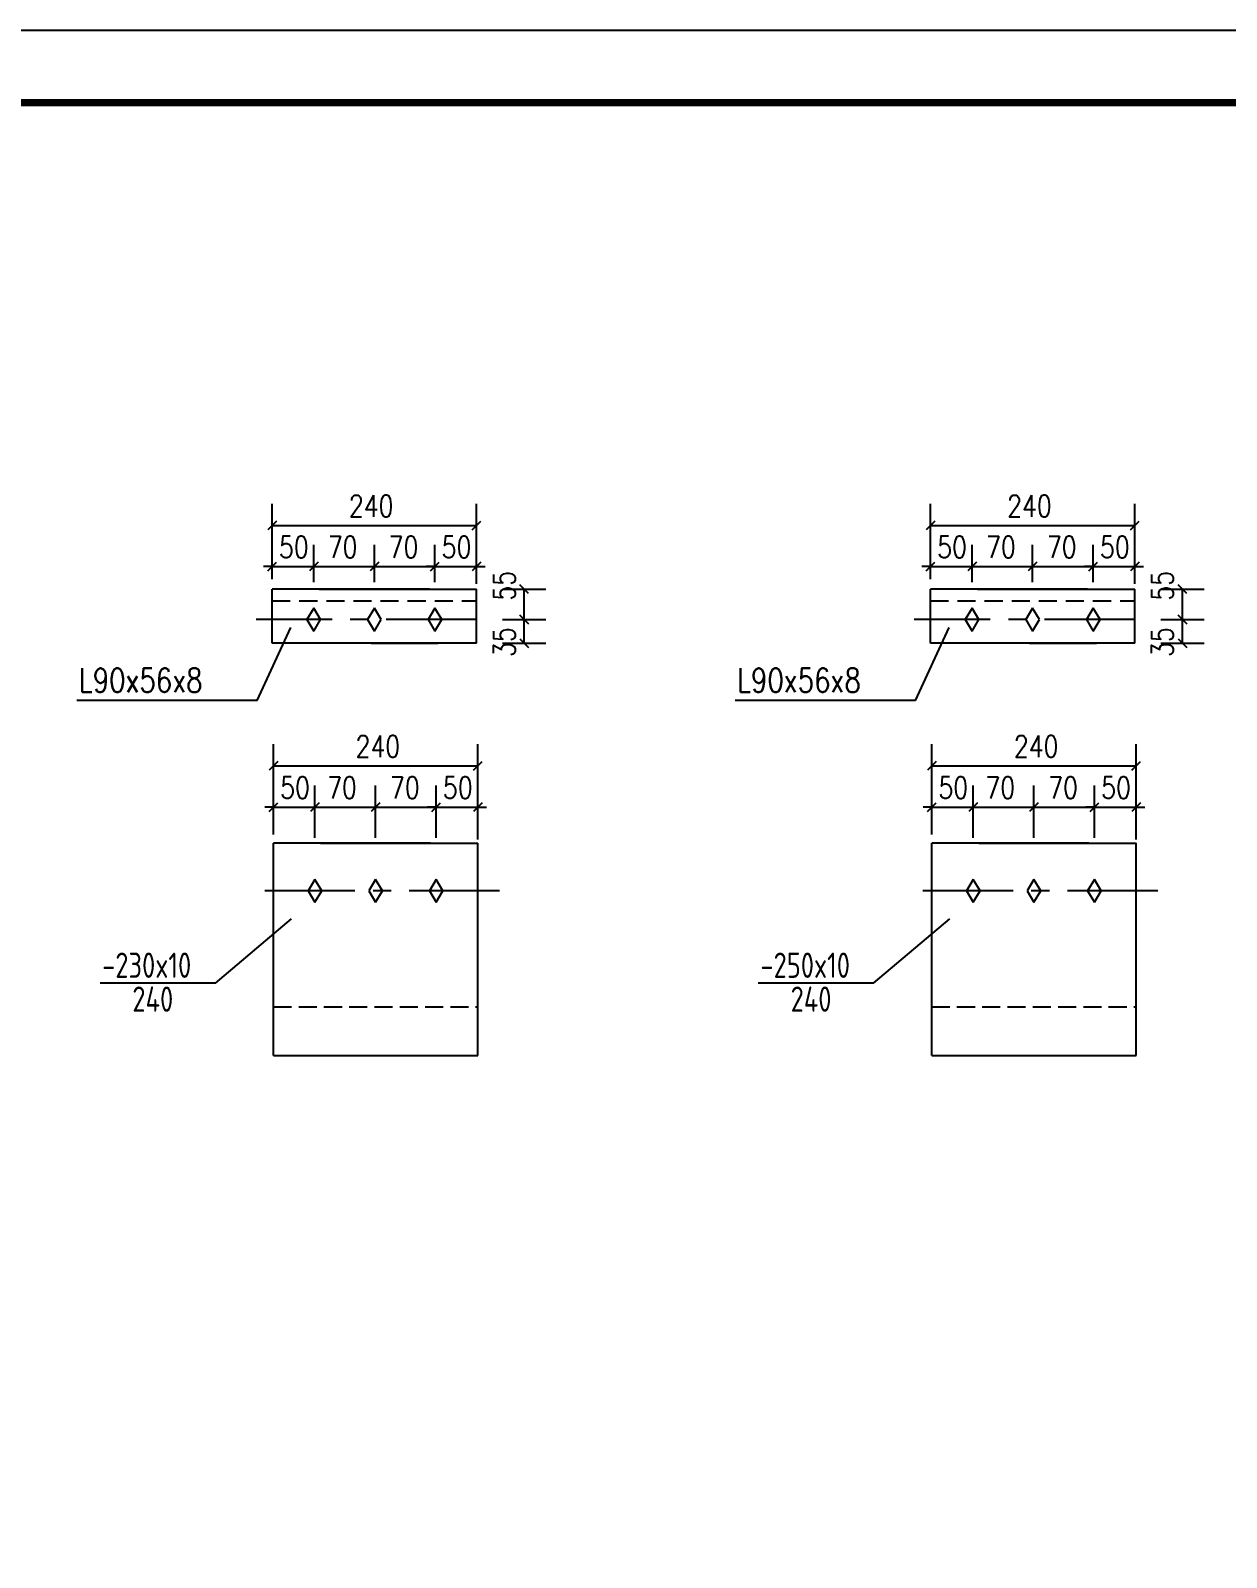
# Model space of a CAD drawing. Extents: x 69728788 to 150163257, y 20675998 to 43663798.
# Drawn here: x 75100083 to 75116641, y 20740226 to 20761368 of the extents above; entities that cross this region are included whole.
import ezdxf

# ---------------------------------------------------------------- set-up
doc = ezdxf.new("R2010")
doc.units = 0
doc.header["$LTSCALE"] = 1000
doc.header["$MEASUREMENT"] = 0
for name, pattern in [('CENTER', [2, 1.25, -0.25, 0.25, -0.25]), ('DASH', [0.35, 0.25, -0.1]), ('DASHED', [0.75, 0.5, -0.25])]:
    doc.linetypes.add(name, pattern=pattern)
doc.layers.get('0').update_dxf_attribs({"linetype": 'CONTINUOUS'})
for name, color, linetype in [('3T_BAR', 7, 'CONTINUOUS'), ('AXIS', 3, 'CONTINUOUS'), ('C', 6, 'CENTER'), ('D', 4, 'CONTINUOUS'), ('PUB_TEXT', 7, 'CONTINUOUS'), ('PUB_TITLE', 4, 'CONTINUOUS')]:
    doc.layers.add(name, color=color, linetype=linetype)
doc.styles.add('DIM_FONT', font='SIMPLEX.shx', dxfattribs={"width": 0.8})
doc.styles.add('ROMANS', font='romans.shx', dxfattribs={"width": 0.75, "height": 300, "bigfont": 'hztxt.shx'})
doc.styles.add('TSSD_Rein', font='atssdeng.shx', dxfattribs={"width": 0.7, "bigfont": 'atssdchn.shx'})

msp = doc.modelspace()

# ---------------------------------------------------------------- linework, layer by layer
at = {"color": 0, "linetype": 'ByBlock'}
for p, q in [((75103488.6, 20754574.9), (75103368.6, 20754454.9)), ((75106197.3, 20754454.9), (75106317.3, 20754574.9)), ((75112602.7, 20754574.9), (75112482.7, 20754454.9)), ((75115311.4, 20754454.9), (75115431.4, 20754574.9)), ((75103368.6, 20753885.6), (75103488.6, 20754005.6)), ((75104064.1, 20754005.6), (75103944.1, 20753885.6)), ((75104064.1, 20754005.6), (75103944.1, 20753885.6)), ((75104902.9, 20754005.6), (75104782.9, 20753885.6)), ((75104902.9, 20754005.6), (75104782.9, 20753885.6)), ((75105621.8, 20753885.6), (75105741.8, 20754005.6)), ((75105621.8, 20753885.6), (75105741.8, 20754005.6)), ((75106317.3, 20754005.6), (75106197.3, 20753885.6)), ((75112482.7, 20753885.6), (75112602.7, 20754005.6)), ((75113178.2, 20754005.6), (75113058.2, 20753885.6)), ((75113178.2, 20754005.6), (75113058.2, 20753885.6)), ((75114017.1, 20754005.6), (75113897.1, 20753885.6)), ((75114017.1, 20754005.6), (75113897.1, 20753885.6)), ((75114735.9, 20753885.6), (75114855.9, 20754005.6)), ((75114735.9, 20753885.6), (75114855.9, 20754005.6)), ((75115431.4, 20754005.6), (75115311.4, 20753885.6)), ((75106977.2, 20753572.3), (75106857.2, 20753692.3)), ((75116091.4, 20753572.3), (75115971.4, 20753692.3)), ((75106857.2, 20753271.7), (75106977.2, 20753151.7)), ((75106977.7, 20753151.7), (75106857.7, 20753271.7)), ((75115971.4, 20753271.7), (75116091.4, 20753151.7)), ((75116091.9, 20753151.7), (75115971.9, 20753271.7)), ((75106857.7, 20752948.1), (75106977.7, 20752828.1)), ((75115971.9, 20752948.1), (75116091.9, 20752828.1)), ((75103505.6, 20751245.6), (75103385.6, 20751125.6)), ((75106214.3, 20751125.6), (75106334.3, 20751245.6)), ((75112619.7, 20751245.6), (75112499.7, 20751125.6)), ((75115328.5, 20751125.6), (75115448.5, 20751245.6)), ((75103385.6, 20750556.4), (75103505.6, 20750676.4)), ((75104081.1, 20750676.4), (75103961.1, 20750556.4)), ((75104081.1, 20750676.4), (75103961.1, 20750556.4)), ((75104920, 20750676.4), (75104800, 20750556.4)), ((75104920, 20750676.4), (75104800, 20750556.4)), ((75105638.8, 20750556.4), (75105758.8, 20750676.4)), ((75105638.8, 20750556.4), (75105758.8, 20750676.4)), ((75106334.3, 20750676.4), (75106214.3, 20750556.4)), ((75112499.7, 20750556.4), (75112619.7, 20750676.4)), ((75113195.3, 20750676.4), (75113075.3, 20750556.4)), ((75113195.3, 20750676.4), (75113075.3, 20750556.4)), ((75114034.1, 20750676.4), (75113914.1, 20750556.4)), ((75114034.1, 20750676.4), (75113914.1, 20750556.4)), ((75114752.9, 20750556.4), (75114872.9, 20750676.4)), ((75114752.9, 20750556.4), (75114872.9, 20750676.4)), ((75115448.5, 20750676.4), (75115328.5, 20750556.4))]:
    msp.add_line(p, q, dxfattribs=at)
for p, q in [((75105604.8, 20753632.3), (75103428.6, 20753632.3)), ((75103428.6, 20752888.1), (75103428.6, 20753632.3)), ((75104081.1, 20753632.3), (75106257.3, 20753632.3)), ((75106257.3, 20752888.1), (75106257.3, 20753632.3)), ((75114718.9, 20753632.3), (75112542.7, 20753632.3)), ((75112542.7, 20752888.1), (75112542.7, 20753632.3)), ((75113195.2, 20753632.3), (75115371.4, 20753632.3)), ((75115371.4, 20752888.1), (75115371.4, 20753632.3)), ((75104004.1, 20753369.2), (75103909.6, 20753211.7)), ((75104098.6, 20753211.7), (75104004.1, 20753369.2)), ((75104842.9, 20753369.2), (75104748.4, 20753211.7)), ((75104937.4, 20753211.7), (75104842.9, 20753369.2)), ((75105681.8, 20753369.2), (75105587.3, 20753211.7)), ((75105776.3, 20753211.7), (75105681.8, 20753369.2)), ((75113118.2, 20753369.2), (75113023.7, 20753211.7)), ((75113212.7, 20753211.7), (75113118.2, 20753369.2)), ((75113957.1, 20753369.2), (75113862.6, 20753211.7)), ((75114051.6, 20753211.7), (75113957.1, 20753369.2)), ((75114795.9, 20753369.2), (75114701.4, 20753211.7)), ((75114890.4, 20753211.7), (75114795.9, 20753369.2)), ((75103909.6, 20753211.7), (75104004.1, 20753054.2)), ((75104004.1, 20753054.2), (75104098.6, 20753211.7)), ((75104748.4, 20753211.7), (75104842.9, 20753054.2)), ((75104842.9, 20753054.2), (75104937.4, 20753211.7)), ((75105587.3, 20753211.7), (75105681.8, 20753054.2)), ((75105681.8, 20753211.7), (75105681.8, 20753211.7)), ((75105681.8, 20753054.2), (75105776.3, 20753211.7)), ((75113023.7, 20753211.7), (75113118.2, 20753054.2)), ((75113118.2, 20753054.2), (75113212.7, 20753211.7)), ((75113862.6, 20753211.7), (75113957.1, 20753054.2)), ((75113957.1, 20753054.2), (75114051.6, 20753211.7)), ((75114701.4, 20753211.7), (75114795.9, 20753054.2)), ((75114795.9, 20753211.7), (75114795.9, 20753211.7)), ((75114795.9, 20753054.2), (75114890.4, 20753211.7)), ((75106257.3, 20752888.1), (75103428.6, 20752888.1)), ((75104797.7, 20752888.1), (75105727, 20752888.1)), ((75115371.4, 20752888.1), (75112542.7, 20752888.1)), ((75113911.8, 20752888.1), (75114841.1, 20752888.1)), ((75105621.8, 20750117), (75103445.6, 20750117)), ((75103445.6, 20747174.6), (75103445.6, 20750117)), ((75104098.1, 20750117), (75106274.3, 20750117)), ((75106274.3, 20747174.6), (75106274.3, 20750117)), ((75114736, 20750117), (75112559.7, 20750117)), ((75112559.7, 20747174.6), (75112559.7, 20750117)), ((75113212.2, 20750117), (75115388.5, 20750117)), ((75115388.5, 20747174.6), (75115388.5, 20750117)), ((75104021.1, 20749613.5), (75103926.6, 20749456)), ((75103926.6, 20749456), (75104021.1, 20749298.5)), ((75104115.6, 20749456), (75104021.1, 20749613.5)), ((75104021.1, 20749298.5), (75104115.6, 20749456)), ((75104860, 20749613.5), (75104765.5, 20749456)), ((75104765.5, 20749456), (75104860, 20749298.5)), ((75104954.5, 20749456), (75104860, 20749613.5)), ((75104860, 20749298.5), (75104954.5, 20749456)), ((75105698.8, 20749613.5), (75105604.3, 20749456)), ((75105604.3, 20749456), (75105698.8, 20749298.5)), ((75105793.3, 20749456), (75105698.8, 20749613.5)), ((75105698.8, 20749456), (75105698.8, 20749456)), ((75105698.8, 20749298.5), (75105793.3, 20749456)), ((75113135.3, 20749613.5), (75113040.8, 20749456)), ((75113040.8, 20749456), (75113135.3, 20749298.5)), ((75113229.8, 20749456), (75113135.3, 20749613.5)), ((75113135.3, 20749298.5), (75113229.8, 20749456)), ((75113974.1, 20749613.5), (75113879.6, 20749456)), ((75113879.6, 20749456), (75113974.1, 20749298.5)), ((75114068.6, 20749456), (75113974.1, 20749613.5)), ((75113974.1, 20749298.5), (75114068.6, 20749456)), ((75114812.9, 20749613.5), (75114718.4, 20749456)), ((75114718.4, 20749456), (75114812.9, 20749298.5)), ((75114907.4, 20749456), (75114812.9, 20749613.5)), ((75114812.9, 20749456), (75114812.9, 20749456)), ((75114812.9, 20749298.5), (75114907.4, 20749456))]:
    msp.add_line(p, q)
at = {"linetype": 'DASHED', "ltscale": 0.5}
for p, q in [((75103428.6, 20753473.6), (75106257.3, 20753473.6)), ((75112542.7, 20753473.6), (75115371.4, 20753473.6))]:
    msp.add_line(p, q, dxfattribs=at)
at = {"linetype": 'DASHED'}
for p, q in [((75104797.7, 20752888.1), (75103428.6, 20752888.1)), ((75113911.8, 20752888.1), (75112542.7, 20752888.1))]:
    msp.add_line(p, q, dxfattribs=at)
at = {"layer": '3T_BAR', "linetype": 'DASH'}
for p, q in [((75103445.6, 20747849.6), (75106274.3, 20747849.6)), ((75112559.7, 20747849.6), (75115388.5, 20747849.6))]:
    msp.add_line(p, q, dxfattribs=at)
at = {"layer": '3T_BAR'}
for p, q in [((75103445.6, 20747174.6), (75106274.3, 20747174.6)), ((75112559.7, 20747174.6), (75115388.5, 20747174.6))]:
    msp.add_line(p, q, dxfattribs=at)
at = {"layer": 'AXIS'}
for p, q in [((75103428.6, 20753992.3), (75103428.6, 20754814.9)), ((75106257.3, 20753708.6), (75106257.3, 20754814.9)), ((75112542.7, 20753992.3), (75112542.7, 20754814.9)), ((75115371.4, 20753708.6), (75115371.4, 20754814.9)), ((75103428.6, 20754514.9), (75106257.3, 20754514.9)), ((75112542.7, 20754514.9), (75115371.4, 20754514.9)), ((75103428.6, 20753774), (75103428.6, 20754245.6)), ((75104004.1, 20753729.2), (75104004.1, 20754245.6)), ((75104004.1, 20753729.2), (75104004.1, 20754245.6)), ((75104842.9, 20753729.2), (75104842.9, 20754245.6)), ((75104842.9, 20753729.2), (75104842.9, 20754245.6)), ((75105681.8, 20753729.2), (75105681.8, 20754245.6)), ((75105681.8, 20753729.2), (75105681.8, 20754245.6)), ((75106257.3, 20753992.3), (75106257.3, 20754245.6)), ((75112542.7, 20753774), (75112542.7, 20754245.6)), ((75113118.2, 20753729.2), (75113118.2, 20754245.6)), ((75113118.2, 20753729.2), (75113118.2, 20754245.6)), ((75113957.1, 20753729.2), (75113957.1, 20754245.6)), ((75113957.1, 20753729.2), (75113957.1, 20754245.6)), ((75114795.9, 20753729.2), (75114795.9, 20754245.6)), ((75114795.9, 20753729.2), (75114795.9, 20754245.6)), ((75115371.4, 20753992.3), (75115371.4, 20754245.6)), ((75103428.6, 20753945.6), (75103308.6, 20753945.6)), ((75103428.6, 20753945.6), (75104004.1, 20753945.6)), ((75104004.1, 20753945.6), (75105681.8, 20753945.6)), ((75104004.1, 20753945.6), (75104124.1, 20753945.6)), ((75104842.9, 20753945.6), (75104962.9, 20753945.6)), ((75105681.8, 20753945.6), (75105561.8, 20753945.6)), ((75105681.8, 20753945.6), (75106257.3, 20753945.6)), ((75106257.3, 20753945.6), (75106377.3, 20753945.6)), ((75112542.7, 20753945.6), (75112422.7, 20753945.6)), ((75112542.7, 20753945.6), (75113118.2, 20753945.6)), ((75113118.2, 20753945.6), (75114795.9, 20753945.6)), ((75113118.2, 20753945.6), (75113238.2, 20753945.6)), ((75113957.1, 20753945.6), (75114077.1, 20753945.6)), ((75114795.9, 20753945.6), (75114675.9, 20753945.6)), ((75114795.9, 20753945.6), (75115371.4, 20753945.6)), ((75115371.4, 20753945.6), (75115491.4, 20753945.6)), ((75106617.3, 20753632.3), (75107217.2, 20753632.3)), ((75106917.2, 20753211.7), (75106917.2, 20753632.3)), ((75115731.4, 20753632.3), (75116331.4, 20753632.3)), ((75116031.4, 20753211.7), (75116031.4, 20753632.3)), ((75106617.3, 20753211.7), (75107217.7, 20753211.7)), ((75106617.3, 20753211.7), (75107217.2, 20753211.7)), ((75106917.7, 20752888.1), (75106917.7, 20753211.7)), ((75115731.4, 20753211.7), (75116331.9, 20753211.7)), ((75115731.4, 20753211.7), (75116331.4, 20753211.7)), ((75116031.9, 20752888.1), (75116031.9, 20753211.7)), ((75106617.3, 20752888.1), (75107217.7, 20752888.1)), ((75115731.4, 20752888.1), (75116331.9, 20752888.1)), ((75103445.6, 20750663), (75103445.6, 20751485.6)), ((75106274.3, 20750169.1), (75106274.3, 20751485.6)), ((75112559.7, 20750663), (75112559.7, 20751485.6)), ((75115388.5, 20750169.1), (75115388.5, 20751485.6)), ((75103445.6, 20751185.6), (75106274.3, 20751185.6)), ((75112559.7, 20751185.6), (75115388.5, 20751185.6)), ((75103445.6, 20750234.4), (75103445.6, 20750916.4)), ((75104021.1, 20750189.6), (75104021.1, 20750916.4)), ((75104021.1, 20750189.6), (75104021.1, 20750916.4)), ((75104860, 20750189.6), (75104860, 20750916.4)), ((75104860, 20750189.6), (75104860, 20750916.4)), ((75105698.8, 20750189.6), (75105698.8, 20750916.4)), ((75105698.8, 20750189.6), (75105698.8, 20750916.4)), ((75106274.3, 20750663), (75106274.3, 20750916.4)), ((75112559.7, 20750234.4), (75112559.7, 20750916.4)), ((75113135.3, 20750189.6), (75113135.3, 20750916.4)), ((75113135.3, 20750189.6), (75113135.3, 20750916.4)), ((75113974.1, 20750189.6), (75113974.1, 20750916.4)), ((75113974.1, 20750189.6), (75113974.1, 20750916.4)), ((75114812.9, 20750189.6), (75114812.9, 20750916.4)), ((75114812.9, 20750189.6), (75114812.9, 20750916.4)), ((75115388.5, 20750663), (75115388.5, 20750916.4)), ((75103445.6, 20750616.4), (75103325.6, 20750616.4)), ((75103445.6, 20750616.4), (75104021.1, 20750616.4)), ((75104021.1, 20750616.4), (75105698.8, 20750616.4)), ((75104021.1, 20750616.4), (75104141.1, 20750616.4)), ((75104860, 20750616.4), (75104980, 20750616.4)), ((75105698.8, 20750616.4), (75105578.8, 20750616.4)), ((75105698.8, 20750616.4), (75106274.3, 20750616.4)), ((75106274.3, 20750616.4), (75106394.3, 20750616.4)), ((75112559.7, 20750616.4), (75112439.7, 20750616.4)), ((75112559.7, 20750616.4), (75113135.3, 20750616.4)), ((75113135.3, 20750616.4), (75114812.9, 20750616.4)), ((75113135.3, 20750616.4), (75113255.3, 20750616.4)), ((75113974.1, 20750616.4), (75114094.1, 20750616.4)), ((75114812.9, 20750616.4), (75114692.9, 20750616.4)), ((75114812.9, 20750616.4), (75115388.5, 20750616.4)), ((75115388.5, 20750616.4), (75115508.5, 20750616.4))]:
    msp.add_line(p, q, dxfattribs=at)
at = {"layer": 'C'}
for p, q in [((75106257.3, 20753211.7), (75103205, 20753211.7)), ((75115371.4, 20753211.7), (75112319.1, 20753211.7)), ((75106574.3, 20749456), (75103205.4, 20749456)), ((75115688.5, 20749456), (75112319.5, 20749456))]:
    msp.add_line(p, q, dxfattribs=at)
at = {"layer": 'D'}
for p, q in [((75103220.1, 20752091.2), (75103685.3, 20753101.6)), ((75112334.3, 20752091.2), (75112799.4, 20753101.6)), ((75103220.1, 20752091.2), (75100723.4, 20752091.2)), ((75112334.3, 20752091.2), (75109837.5, 20752091.2))]:
    msp.add_line(p, q, dxfattribs=at)
for points in [[(75103690.8, 20749067.7), (75102637.2, 20748177.5), (75101044.8, 20748177.5)], [(75103690.8, 20749067.7), (75102637.2, 20748177.5), (75101044.8, 20748177.5)], [(75112804.9, 20749067.7), (75111751.3, 20748177.5), (75110158.9, 20748177.5)], [(75112804.9, 20749067.7), (75111751.3, 20748177.5), (75110158.9, 20748177.5)]]:
    msp.add_lwpolyline(points, dxfattribs=at)
at = {"layer": 'PUB_TITLE'}
msp.add_lwpolyline([(75041786, 20719368.4), (75130986, 20719368.4), (75130986, 20761368.4), (75041786, 20761368.4)], close=True, dxfattribs=at)
at = {"layer": 'PUB_TITLE', "const_width": 100}
msp.add_lwpolyline([(75044286, 20720368.4), (75129986, 20720368.4), (75129986, 20760368.4), (75044286, 20760368.4)], close=True, dxfattribs=at)

# ---------------------------------------------------------------- texts
at = {"color": 7, "style": 'DIM_FONT', "width": 0.8}
for s, p in [('240', (75104490.3, 20754634.9)), ('240', (75113604.4, 20754634.9)), ('50', (75103522.1, 20754065.6)), ('70', (75104198.4, 20754065.6)), ('70', (75105040.2, 20754065.6)), ('50', (75105775.2, 20754065.6)), ('50', (75112636.2, 20754065.6)), ('70', (75113312.5, 20754065.6)), ('70', (75114154.3, 20754065.6)), ('50', (75114889.4, 20754065.6)), ('240', (75104583.3, 20751305.6)), ('240', (75113697.4, 20751305.6)), ('50', (75103539.1, 20750736.4)), ('70', (75104189.3, 20750736.4)), ('70', (75105059.3, 20750736.4)), ('50', (75105792.3, 20750736.4)), ('50', (75112653.2, 20750736.4)), ('70', (75113303.4, 20750736.4)), ('70', (75114173.4, 20750736.4)), ('50', (75114906.4, 20750736.4))]:
    msp.add_text(s, height=300, dxfattribs=at).set_placement(p)
for s, p in [('55', (75106791, 20753474.8)), ('55', (75115905.2, 20753474.8)), ('35', (75106791, 20752693.7)), ('35', (75115905.2, 20752693.7))]:
    msp.add_text(s, height=300, rotation=90, dxfattribs=at).set_placement(p)
at = {"style": 'ROMANS', "width": 0.8}
for p in [(75100751.5, 20752207.4), (75109865.6, 20752207.4)]:
    msp.add_text('L90x56x8', height=330.75, dxfattribs=at).set_placement(p)
at = {"layer": 'PUB_TEXT', "style": 'TSSD_Rein', "width": 0.8}
for s, p in [('-230x10', (75101074.3, 20748251.5)), ('-250x10', (75110188.4, 20748251.5)), ('240', (75101492.2, 20747782.2)), ('240', (75110606.3, 20747782.2))]:
    msp.add_text(s, height=350, dxfattribs=at).set_placement(p)

doc.saveas('drawing.dxf')
